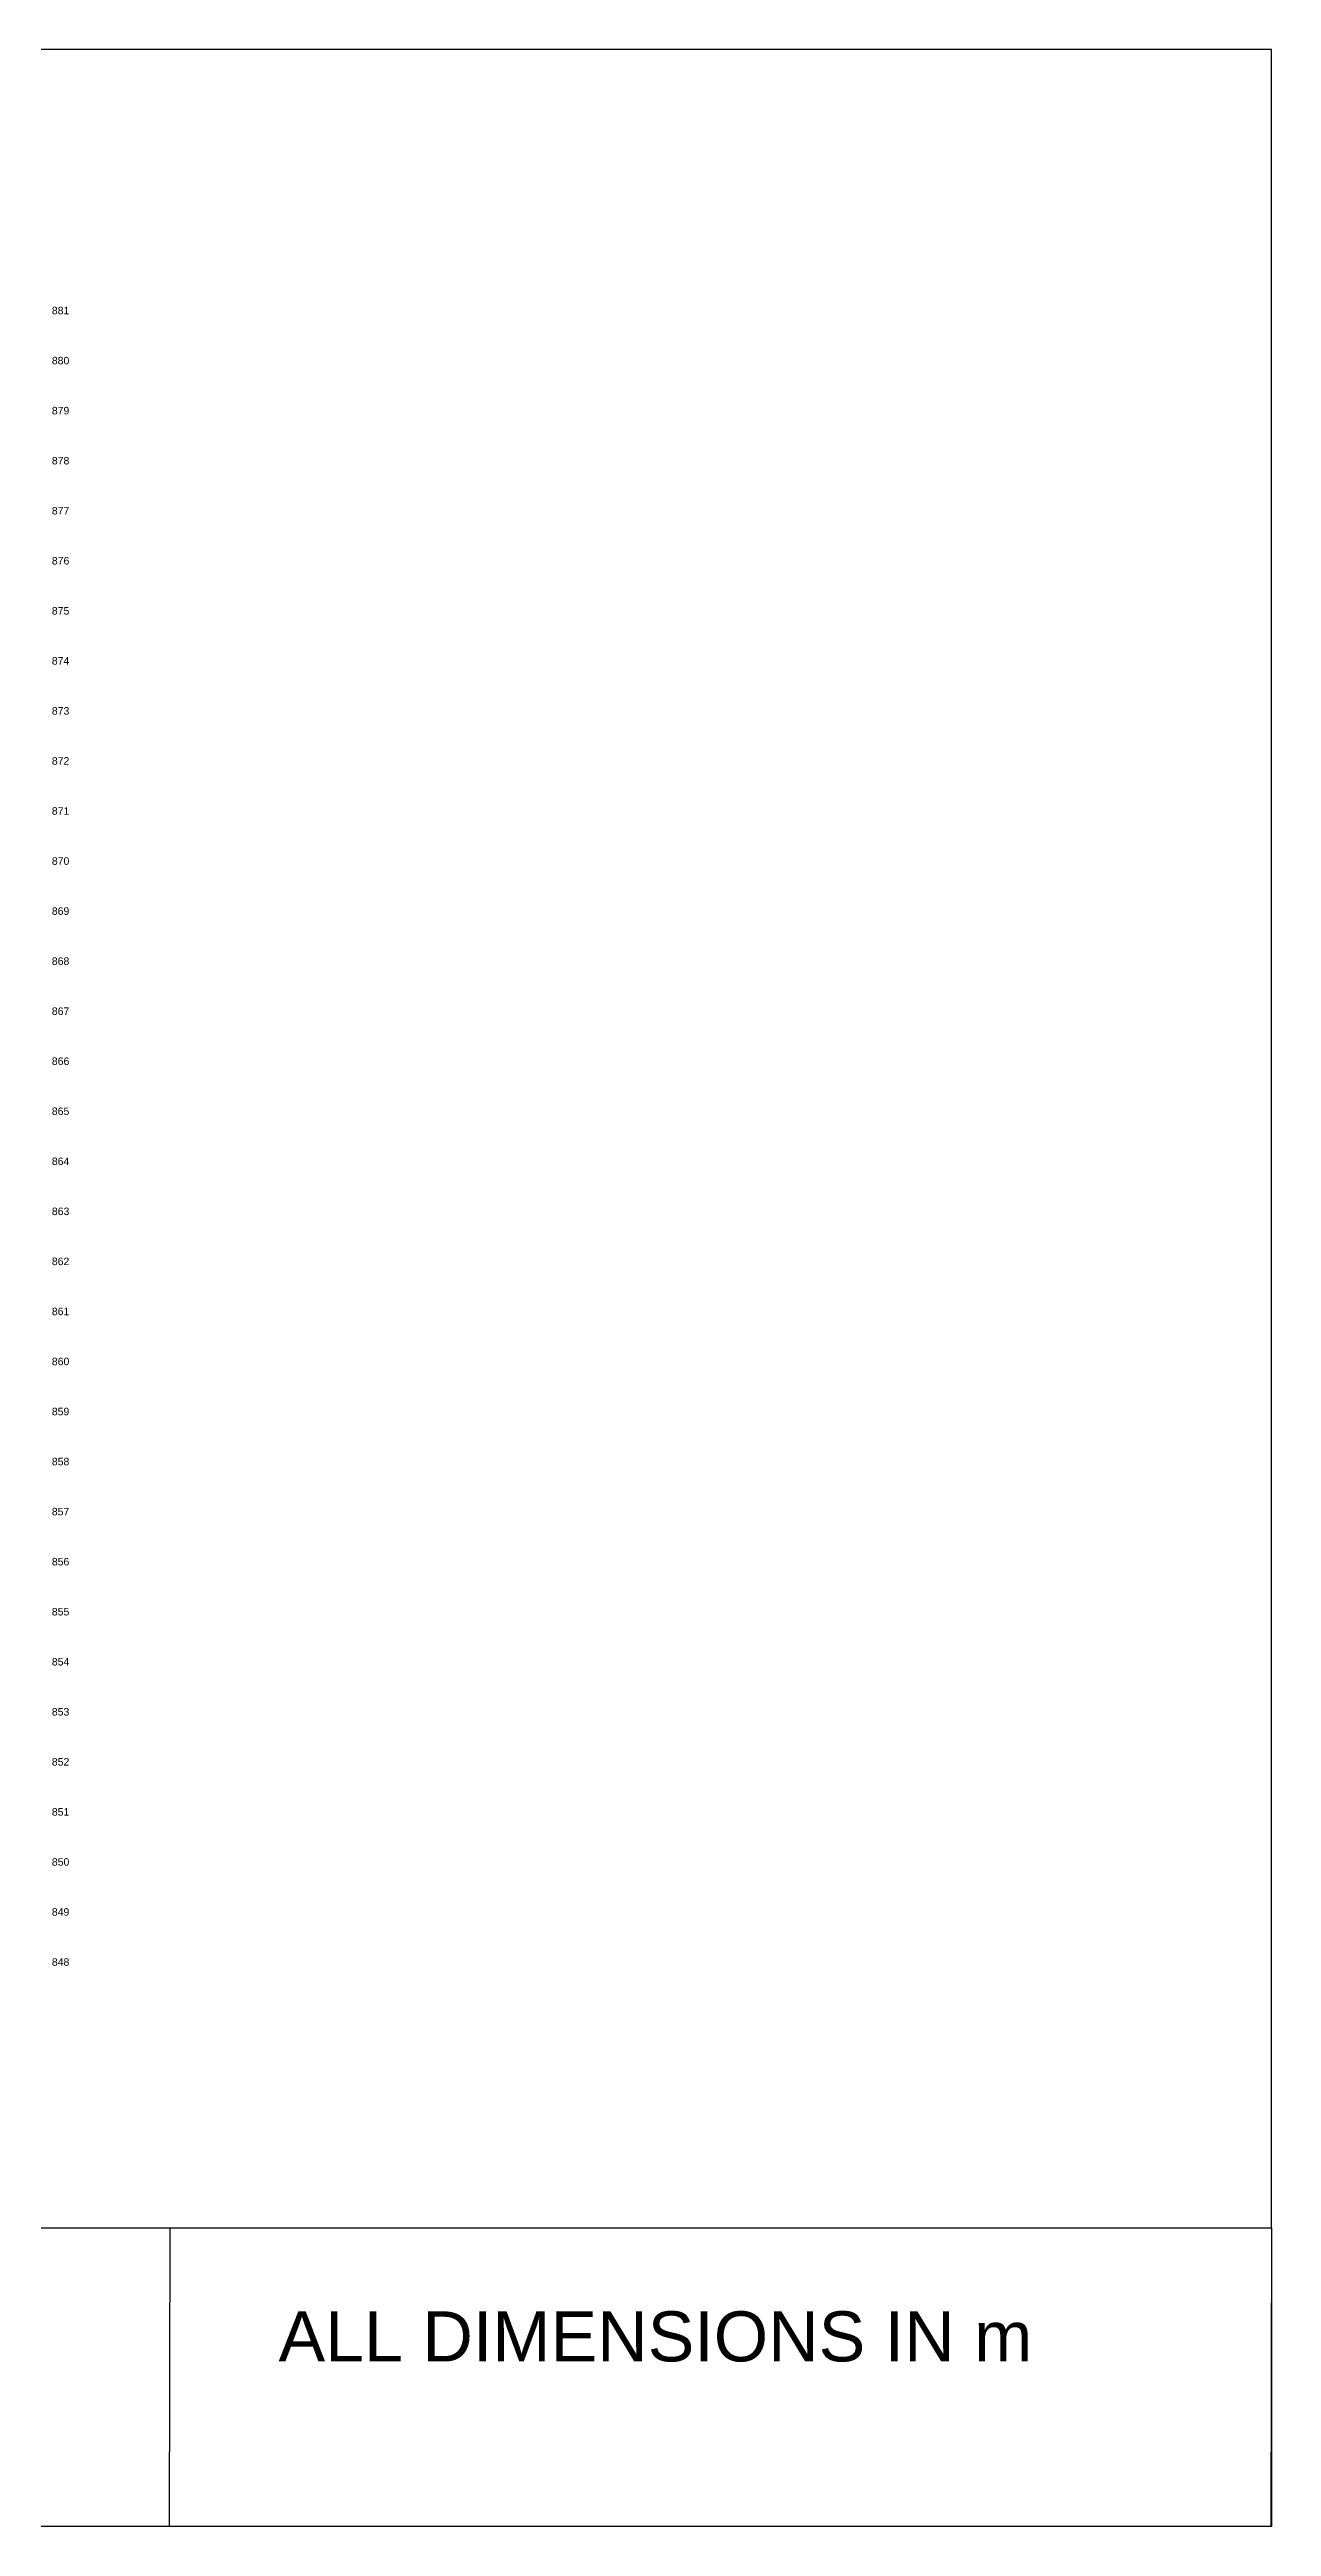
# Model space of a CAD drawing. Header units: millimetres. Extents: x 2640 to 12113, y 6003 to 13668.
# Drawn here: x 4034.9 to 4279, y 12663.2 to 13158.1 of the extents above; entities that cross this region are included whole.
import ezdxf
from ezdxf.enums import TextEntityAlignment as Align

# ---------------------------------------------------------------- set-up
doc = ezdxf.new("R2010")
doc.units = ezdxf.units.MM
doc.layers.add('CS_Drawing', color=7, linetype='Continuous')
doc.styles.get("Standard").update_dxf_attribs({"font": 'arial.ttf'})

msp = doc.modelspace()

# ---------------------------------------------------------------- linework, layer by layer
for points in [[(3529.04, 12722.841), (4279.04, 12722.841), (4279.04, 13158.123), (3529.04, 13158.123)], [(3529.04, 12722.841), (4279.04, 12722.841), (4279.04, 12663.181), (3529.04, 12663.181)], [(4059.04, 12722.841), (4279.04, 12722.841), (4278.889, 12663.181), (4058.889, 12663.181)]]:
    msp.add_lwpolyline(points, close=True)

# ---------------------------------------------------------------- texts
at = {"insert": (4080.691, 12706.162), "char_height": 10, "attachment_point": 1}
msp.add_mtext_dynamic_manual_height_columns('ALL DIMENSIONS IN m', width=240, gutter_width=500, heights=[0], dxfattribs=at)
at = {"layer": 'CS_Drawing'}
for s, p in [('881', (4035.403, 13105.969)), ('880', (4035.403, 13095.969)), ('879', (4035.403, 13085.969)), ('878', (4035.403, 13075.969)), ('877', (4035.403, 13065.969)), ('876', (4035.403, 13055.969)), ('875', (4035.403, 13045.969)), ('874', (4035.403, 13035.969)), ('873', (4035.403, 13025.969)), ('872', (4035.403, 13015.969)), ('871', (4035.403, 13005.969)), ('870', (4035.403, 12995.969)), ('869', (4035.403, 12985.969)), ('868', (4035.403, 12975.969)), ('867', (4035.403, 12965.969)), ('866', (4035.403, 12955.969)), ('865', (4035.403, 12945.969)), ('864', (4035.403, 12935.969)), ('863', (4035.403, 12925.969)), ('862', (4035.403, 12915.969)), ('861', (4035.403, 12905.969)), ('860', (4035.403, 12895.969)), ('859', (4035.403, 12885.969)), ('858', (4035.403, 12875.969)), ('857', (4035.403, 12865.969)), ('856', (4035.403, 12855.969)), ('855', (4035.403, 12845.969)), ('854', (4035.403, 12835.969)), ('853', (4035.403, 12825.969)), ('852', (4035.403, 12815.969)), ('851', (4035.403, 12805.969)), ('850', (4035.403, 12795.969)), ('849', (4035.403, 12785.969)), ('848', (4035.403, 12775.969)), ('848', (4035.403, 12775.969))]:
    msp.add_text(s, height=1.5, dxfattribs=at).set_placement(p, align=Align.MIDDLE_LEFT)

doc.saveas('drawing.dxf')
